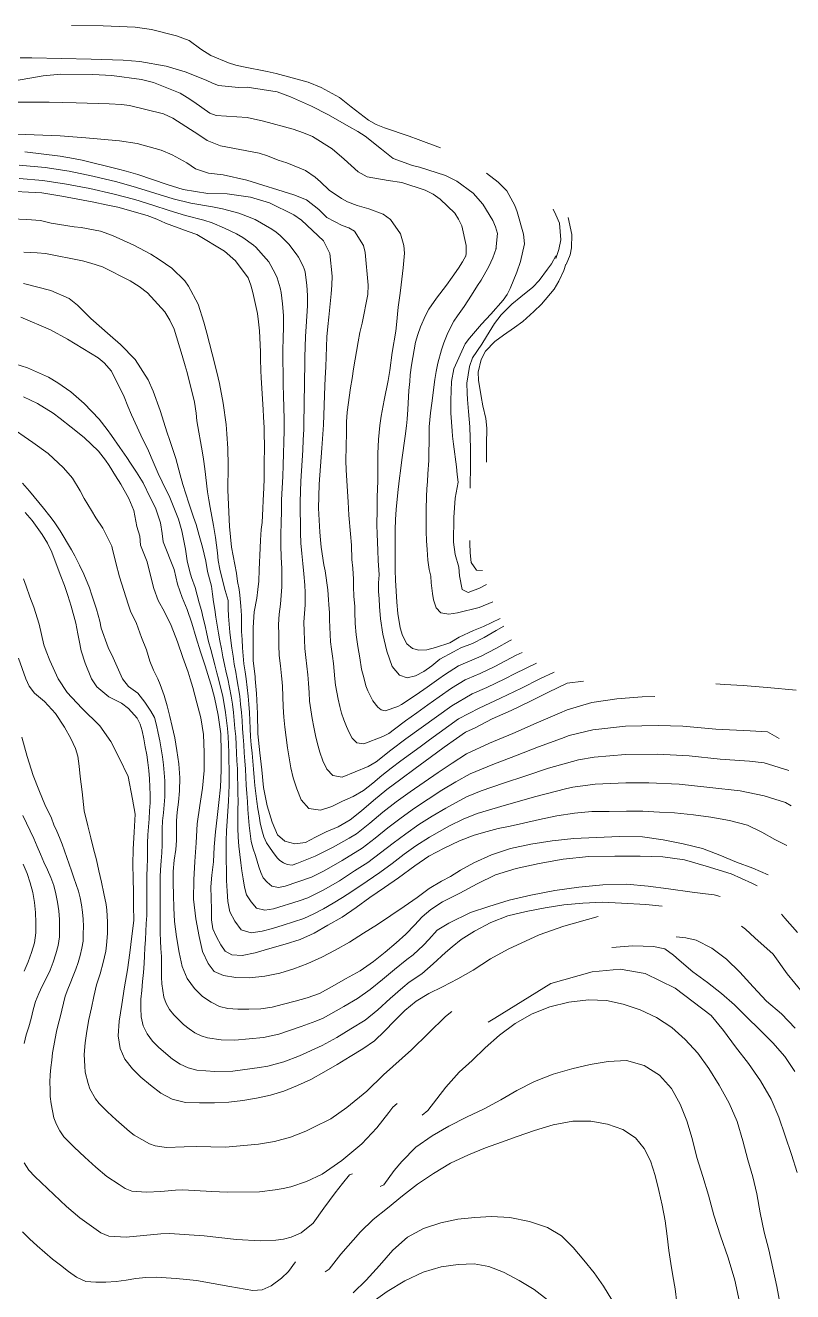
# Model space of a CAD drawing. Header units: inches. Extents: x 115425 to 116786, y 150085 to 152399.
# Drawn here: x 115748.1 to 115844.8, y 151922.7 to 152082.4 of the extents above; entities that cross this region are included whole.
import ezdxf

# ---------------------------------------------------------------- set-up
doc = ezdxf.new("R2010")
doc.units = ezdxf.units.IN
doc.header["$MEASUREMENT"] = 0
doc.layers.add('Contour', color=7, linetype='Continuous', lineweight=0, true_color=0xbed2ff)

msp = doc.modelspace()

# ---------------------------------------------------------------- linework, layer by layer
at = {"layer": 'Contour'}
for p, q in [((115800.95, 152000.54), (115800.23, 152000)), ((115814.78, 152000.85), (115812.95, 152000))]:
    msp.add_line(p, q, dxfattribs=at)
for points in [[(115753.93, 152082.43), (115757.91, 152082.38), (115761.94, 152082.19), (115763.99, 152081.91), (115767.17, 152081.1), (115768.75, 152080.53), (115770.24, 152079.41), (115771.49, 152078.61), (115773.7, 152077.7), (115774.62, 152077.41), (115775.62, 152077.18), (115778.6, 152076.61), (115779.74, 152076.36), (115783.75, 152075.26), (115785.39, 152074.58), (115787.69, 152073.35), (115789.19, 152072.14), (115791.37, 152070.47), (115792.32, 152069.93), (115793.4, 152069.49), (115796.48, 152068.45), (115797.61, 152068.04), (115800.42, 152066.97)], [(115807.41, 152054.13), (115807.61, 152056.2), (115807.37, 152057.03), (115807.04, 152057.84), (115805.79, 152059.88), (115804.54, 152061.26), (115802.52, 152062.76), (115801.08, 152063.5), (115797.81, 152064.55), (115796.93, 152064.75), (115794.49, 152065.64), (115793, 152066.81), (115790.93, 152068.47), (115790, 152069.06), (115788.98, 152069.62), (115786.25, 152071.17), (115784.18, 152072.24), (115781.53, 152073.43), (115779.86, 152074.03), (115776.07, 152074.64), (115774.96, 152074.61), (115772.44, 152074.84), (115771.68, 152075.14), (115770.9, 152075.53), (115768.25, 152076.58), (115765.86, 152077.28), (115762.55, 152077.86), (115760.43, 152078.02), (115756.38, 152078.18), (115748.92, 152078.34), (115747.46, 152078.32)], [(115803.65, 152053.34), (115803.69, 152053.68), (115803.66, 152054.65), (115803.12, 152057.16), (115802.73, 152058), (115802.23, 152058.74), (115800.4, 152060.53), (115799.52, 152061.15), (115798.49, 152061.64), (115795.57, 152062.62), (115793.84, 152062.87), (115791.18, 152063.34), (115790.04, 152063.96), (115788.28, 152065.56), (115786.77, 152066.86), (115784.32, 152068.4), (115783.16, 152068.88), (115781.88, 152069.34), (115778.14, 152070.36), (115776.05, 152070.79), (115772.17, 152071.06), (115771.34, 152071.36), (115769.34, 152072.78), (115768.51, 152073.35), (115767.62, 152073.86), (115764.27, 152075.21), (115762.73, 152075.62), (115758.99, 152076.11), (115756.61, 152076.25), (115752.58, 152076.29), (115750.36, 152076.07), (115745.78, 152075.25)], [(115746.6, 152072.75), (115751.12, 152072.75), (115752.84, 152072.7), (115754.51, 152072.66), (115758.67, 152072.52), (115760.21, 152072.43), (115761.24, 152072.31), (115765.5, 152071.26), (115766.68, 152070.71), (115769.96, 152068.61), (115771.02, 152067.9), (115772.72, 152067.23), (115777.57, 152066.32), (115778.61, 152065.98), (115779.97, 152065.44), (115781.06, 152065.1), (115783.41, 152064.13), (115784.64, 152063.27), (115785.29, 152062.69), (115786.4, 152061.65), (115787.95, 152060.58), (115788.7, 152060.17), (115789.92, 152059.7), (115791.39, 152059.29), (115793.2, 152058.61), (115794.14, 152057.95), (115795.41, 152056.13), (115795.83, 152054.68), (115795.9, 152053.7), (115795.73, 152051.87), (115795.46, 152049.71), (115795.34, 152048.66), (115795.12, 152046.9), (115794.88, 152044.68), (115794.79, 152043.87), (115794.36, 152041.19), (115794.05, 152038.9), (115793.83, 152037.62), (115793.34, 152035.18), (115792.96, 152033.16), (115792.78, 152031.97), (115792.61, 152030.18), (115792.55, 152028.45), (115792.53, 152026.47), (115792.53, 152024.97), (115792.46, 152022.94), (115792.45, 152021.38), (115792.41, 152019.39), (115792.46, 152018.29), (115792.56, 152016.18), (115792.59, 152014.93), (115792.69, 152013.13), (115792.64, 152012.14), (115792.62, 152011.02), (115792.69, 152010.11), (115792.73, 152009.14), (115792.87, 152007.58), (115793.16, 152005.65), (115793.68, 152003.5), (115794.36, 152001.59), (115795.27, 152000.46), (115796.24, 152000.15), (115797.3, 152000.41), (115798.35, 152000.96), (115799.36, 152001.65), (115800.34, 152002.48), (115802.06, 152003.43), (115803, 152003.92), (115804.46, 152004.48), (115805.94, 152005.24), (115807.47, 152006.13), (115808.41, 152006.65)], [(115746.39, 152068.72), (115748.12, 152068.67), (115752.47, 152068.48), (115754.07, 152068.36), (115755.72, 152068.23), (115759.98, 152067.87), (115762.21, 152067.53), (115765.22, 152066.69), (115766.59, 152066.11), (115768.46, 152065.11), (115769.57, 152064.35), (115771.18, 152063.79), (115773.06, 152063.57), (115776.01, 152062.92), (115781.95, 152061.05), (115783.53, 152060.41), (115785.11, 152059.19), (115786.1, 152058.19), (115788.03, 152057.2), (115788.87, 152056.9), (115789.6, 152056.48), (115790.72, 152054.67), (115790.93, 152053.77), (115791.34, 152049.65), (115791.28, 152048.47), (115790.55, 152044.85), (115790.29, 152043.71), (115790.06, 152042.52), (115789.49, 152039.11), (115789.3, 152037.91), (115789.11, 152036.73), (115788.66, 152033.65), (115788.58, 152032.42), (115788.58, 152031.07), (115788.52, 152027.56), (115788.53, 152026.33), (115788.8, 152022.33), (115788.89, 152020.64), (115789.08, 152018.31), (115789.2, 152016.86), (115789.28, 152015.08), (115789.37, 152013.98), (115789.46, 152012.58), (115789.47, 152011.68), (115789.5, 152010.39), (115789.62, 152009.17), (115789.62, 152008.45), (115789.68, 152007), (115789.81, 152005.55), (115790.02, 152004.11), (115790.25, 152002.68), (115790.49, 152001.25), (115790.8, 152000)], [(115748.03, 152066.46), (115752.5, 152065.95), (115754.16, 152065.64), (115755.28, 152065.41), (115759.84, 152064.29), (115760.83, 152064.03), (115762.29, 152063.6), (115766, 152062.34), (115767.98, 152061.74), (115771.12, 152061.21), (115773.53, 152061.18), (115776.5, 152060.75), (115778.87, 152060.03), (115781.96, 152058.55), (115782.91, 152057.87), (115785.68, 152055.25), (115786.47, 152053.67), (115786.78, 152050.8), (115786.73, 152049.68), (115786.67, 152048.59), (115786.36, 152045.64), (115786.22, 152044.44), (115786.13, 152043.14), (115785.98, 152039.38), (115785.91, 152037.94), (115785.86, 152036.96), (115785.67, 152032.07), (115785.61, 152030.87), (115785.48, 152029.09), (115785.14, 152024.58), (115785.08, 152022.99), (115785.07, 152021.55), (115785.24, 152018.5), (115785.3, 152017.53), (115785.39, 152016.64), (115785.75, 152014.41), (115785.9, 152013.62), (115786.22, 152011.26), (115786.31, 152009.99), (115786.36, 152009.39), (115786.45, 152008.35), (115786.43, 152007.44), (115786.47, 152006.52), (115786.51, 152005.6), (115786.57, 152004.69), (115786.69, 152003.77), (115786.81, 152002.86), (115786.93, 152001.96), (115787.13, 152000)], [(115783.75, 152000), (115783.71, 152000.52), (115783.6, 152001.62), (115783.47, 152002.72), (115783.33, 152003.82), (115783.29, 152004.93), (115783.25, 152006.04), (115783.23, 152007.15), (115783.28, 152008.25), (115783.39, 152009.35), (115783.37, 152010.92), (115783.33, 152011.83), (115783.22, 152013.25), (115783.09, 152014.55), (115782.95, 152015.84), (115782.83, 152017.13), (115782.78, 152018.43), (115782.77, 152019.73), (115782.74, 152021.03), (115782.74, 152022.34), (115782.78, 152023.64), (115782.85, 152024.94), (115782.93, 152026.24), (115783, 152027.54), (115783.07, 152028.84), (115783.14, 152030.15), (115783.19, 152031.45), (115783.22, 152032.75), (115783.24, 152034.05), (115783.26, 152035.36), (115783.28, 152036.66), (115783.3, 152037.96), (115783.32, 152039.26), (115783.33, 152040.57), (115783.36, 152041.87), (115783.42, 152043.17), (115783.51, 152044.47), (115783.6, 152045.77), (115783.66, 152047.07), (115783.67, 152048.37), (115783.59, 152049.66), (115783.43, 152050.96), (115783.36, 152051.34), (115783.26, 152051.71), (115783.12, 152052.07), (115782.55, 152053.21), (115782.26, 152053.63), (115781.3, 152054.82), (115780.21, 152055.93), (115779.72, 152056.33), (115779.19, 152056.71), (115777.07, 152057.93), (115776.12, 152058.34), (115775.03, 152058.73), (115772.95, 152059.3), (115771.69, 152059.55), (115768.98, 152059.99), (115766.72, 152060.55), (115764.41, 152061.27), (115762.12, 152061.99), (115759.62, 152062.7), (115756.61, 152063.41), (115753.61, 152064.04), (115750.59, 152064.5), (115747.32, 152064.78)], [(115806.22, 152063.8), (115807.71, 152062.65), (115808.82, 152061.56), (115809.8, 152059.71), (115810.09, 152058.93), (115810.9, 152056.1), (115811.01, 152054.88), (115810.51, 152052.65), (115810.08, 152051.32), (115809.24, 152049.23), (115808.85, 152048.49), (115808.35, 152047.77), (115806.78, 152046.01), (115805.59, 152044.76), (115804.08, 152043), (115803.55, 152042.27), (115802.14, 152039.13), (115801.84, 152037.53), (115801.75, 152035.16), (115801.74, 152034.33), (115801.75, 152033.51), (115801.89, 152031.31), (115801.96, 152030.61), (115802.09, 152029.62), (115802.45, 152026.75), (115802.56, 152025.79), (115802.66, 152024.8), (115802.28, 152022.78), (115802.13, 152020.38), (115802.08, 152017.27), (115802.28, 152015.69), (115802.74, 152014.11), (115802.82, 152012.99), (115803.16, 152011.3), (115803.91, 152010.89), (115805.36, 152011.44), (115806.24, 152011.91)], [(115745.16, 152061.58), (115750.17, 152061.29), (115751.2, 152061.15), (115752.72, 152060.9), (115756.75, 152060.12), (115758.27, 152059.81), (115759.76, 152059.49), (115763.44, 152058.44), (115764.68, 152057.97), (115765.78, 152057.48), (115768.63, 152056.42), (115769.71, 152056.07), (115773.22, 152053.96), (115774.59, 152052.74), (115776.18, 152050.59), (115776.52, 152049.68), (115776.8, 152048.74), (115777.35, 152046.07), (115777.48, 152045.04), (115777.6, 152043.9), (115777.73, 152041.27), (115777.74, 152040.32), (115777.79, 152038.91), (115777.81, 152037.97), (115778.07, 152033.98), (115778.12, 152033.06), (115778.19, 152031.69), (115778.23, 152028.68), (115778.21, 152027.77), (115778.21, 152025.25), (115778.18, 152024.1), (115778.07, 152022.49), (115778.03, 152021.49), (115777.95, 152019.72), (115777.83, 152018.86), (115777.73, 152017.5), (115777.66, 152015.55), (115777.64, 152014.71), (115777.59, 152013.77), (115777.52, 152012.32), (115777.39, 152011.29), (115777.28, 152010.19), (115776.96, 152008.46), (115776.83, 152006.5), (115776.84, 152004.38), (115776.84, 152002.27), (115777.07, 152000.3), (115777.09, 152000)], [(115780.45, 152011.62), (115780.44, 152012.47), (115780.42, 152013.92), (115780.36, 152015.36), (115780.3, 152016.81), (115780.3, 152018.26), (115780.35, 152019.71), (115780.38, 152021.16), (115780.41, 152022.61), (115780.49, 152024.06), (115780.56, 152025.52), (115780.6, 152026.97), (115780.65, 152028.42), (115780.69, 152029.88), (115780.71, 152031.33), (115780.71, 152032.78), (115780.69, 152034.24), (115780.66, 152035.69), (115780.62, 152037.14), (115780.59, 152038.59), (115780.57, 152040.05), (115780.58, 152041.5), (115780.62, 152042.95), (115780.64, 152044.4), (115780.63, 152045.85), (115780.54, 152047.3), (115780.34, 152048.74), (115780.22, 152049.33), (115779.83, 152050.59), (115779.6, 152051.13), (115778.78, 152052.6), (115778.47, 152053), (115777.15, 152054.45), (115776.85, 152054.71), (115775.5, 152055.69), (115774.74, 152056.13), (115773.21, 152056.87), (115771.64, 152057.52), (115770.62, 152057.86), (115768.3, 152058.45), (115766.23, 152059.08), (115764.16, 152059.76), (115761.89, 152060.45), (115759.14, 152061.19), (115756.25, 152061.85), (115753.3, 152062.42), (115750.31, 152062.86), (115747.3, 152063.11)], [(115814.63, 152059.23), (115814.97, 152058.55), (115815.43, 152057.48), (115815.62, 152055.4), (115815.37, 152054.15), (115814.96, 152053.03)], [(115775.93, 152000), (115775.81, 152000.89), (115775.65, 152001.9), (115775.56, 152002.92), (115775.49, 152003.94), (115775.43, 152004.96), (115775.36, 152005.98), (115775.34, 152007), (115775.34, 152008.02), (115775.26, 152009.18), (115775.14, 152010.57), (115775.06, 152011.27), (115774.85, 152012.29), (115774.7, 152013.36), (115774.09, 152016.62), (115773.85, 152019.21), (115773.62, 152023.8), (115773.69, 152026.9), (115773.61, 152029.08), (115773.5, 152030.91), (115773.41, 152032.09), (115773.06, 152034.8), (115772.59, 152037.28), (115772.23, 152038.71), (115771.64, 152041), (115770.97, 152043.63), (115770.6, 152044.99), (115769.89, 152047.27), (115768.68, 152049.55), (115768.19, 152050.2), (115766.57, 152051.79), (115764.98, 152052.92), (115763.92, 152053.56), (115761.78, 152054.71), (115760.03, 152055.5), (115759.07, 152055.91), (115757.57, 152056.46), (115755.14, 152056.95), (115754.27, 152057.04), (115751.36, 152057.48), (115750.02, 152057.81), (115748.27, 152057.93), (115746.38, 152058.02)], [(115816.55, 152058.2), (115817.01, 152056.05), (115816.97, 152054.36), (115816.77, 152053.47), (115816.29, 152052.28)], [(115774.78, 152000), (115774.62, 152000.85), (115774.43, 152001.86), (115774.28, 152002.86), (115774.15, 152003.87), (115774.02, 152004.87), (115773.9, 152005.88), (115773.81, 152006.89), (115773.73, 152007.9), (115773.69, 152008.9), (115773.65, 152009.88), (115773.3, 152011.16), (115773.05, 152012.14), (115772.6, 152013.85), (115772.41, 152014.92), (115772.32, 152015.92), (115772.07, 152017.82), (115771.81, 152019.35), (115771.38, 152021.64), (115771.22, 152022.6), (115771.08, 152023.6), (115770.74, 152026.52), (115770.56, 152027.7), (115770.42, 152028.53), (115769.74, 152032.57), (115769.62, 152033.52), (115769.42, 152034.92), (115768.48, 152038.64), (115768.24, 152039.48), (115767.88, 152040.78), (115766.87, 152044.11), (115766.32, 152045.24), (115765.68, 152046.32), (115763.49, 152048.7), (115762.43, 152049.48), (115761.31, 152050.23), (115757.82, 152051.96), (115756.35, 152052.45), (115755.32, 152052.74), (115750.66, 152053.66), (115749.57, 152053.74), (115747.9, 152053.84)], [(115807.03, 152009.73), (115805.33, 152009.03), (115802.57, 152008.32), (115801.47, 152008.18), (115800.49, 152008.35), (115799.91, 152008.99), (115799.56, 152009.98), (115799.44, 152010.78), (115799.25, 152012.12), (115799.21, 152012.97), (115799.02, 152013.81), (115798.86, 152014.97), (115798.76, 152016.31), (115798.69, 152017.44), (115798.64, 152018.59), (115798.62, 152019.42), (115798.62, 152020.36), (115798.65, 152021.36), (115798.68, 152023.02), (115798.71, 152023.97), (115798.78, 152024.9), (115798.86, 152025.88), (115798.95, 152027.56), (115798.98, 152028.53), (115798.99, 152030), (115799, 152031.79), (115799.17, 152033.57), (115799.34, 152034.77), (115799.72, 152037.76), (115799.9, 152038.79), (115800.12, 152039.81), (115800.57, 152041.49), (115800.87, 152042.37), (115801.36, 152043.65), (115802.11, 152045.12), (115802.6, 152045.8), (115803.43, 152046.96), (115804.36, 152048.42), (115805.12, 152049.62), (115805.56, 152050.3), (115806.52, 152052.01), (115807.05, 152053.09), (115807.46, 152054.28)], [(115807.96, 152007.64), (115805.85, 152006.6), (115804.6, 152006.12), (115802.81, 152005.29), (115801.6, 152004.56), (115799.8, 152003.98), (115798.73, 152003.67), (115797.69, 152003.61), (115796.9, 152003.86), (115796.2, 152004.44), (115795.63, 152005.47), (115795.34, 152006.45), (115795.08, 152008.27), (115794.95, 152009.69), (115794.76, 152012.45), (115794.73, 152013.73), (115794.73, 152015.07), (115794.73, 152017.4), (115794.73, 152018.81), (115794.77, 152020.11), (115794.85, 152021.38), (115795.06, 152023.52), (115795.22, 152024.98), (115795.42, 152026.59), (115795.56, 152027.64), (115795.97, 152030.6), (115796.15, 152031.94), (115796.25, 152032.77), (115796.31, 152033.98), (115796.46, 152036.36), (115796.56, 152037.53), (115796.63, 152038.34), (115796.77, 152039.59), (115797.28, 152042.46), (115797.57, 152043.44), (115797.9, 152044.4), (115798.53, 152045.85), (115798.98, 152046.63), (115799.93, 152048.01), (115801.18, 152049.66), (115801.9, 152050.69), (115802.71, 152051.82), (115803.23, 152052.6), (115803.65, 152053.37)], [(115815, 152053.37), (115814.44, 152052.34), (115813.95, 152051.69), (115812.86, 152050.27), (115812.08, 152049.42), (115810.57, 152048.18), (115809.43, 152047.25), (115808.09, 152045.94), (115807.23, 152044.81), (115806.26, 152043.17), (115805.63, 152042.23), (115804.47, 152040.48), (115804.09, 152039.39), (115803.76, 152037.32), (115803.8, 152036.06), (115803.85, 152035.23), (115803.98, 152033.72), (115804.06, 152032.77), (115804.13, 152031.79), (115804.22, 152029.08), (115804.23, 152028.08), (115804.23, 152027.05), (115804.2, 152024.09), (115804.2, 152024.06)], [(115816.24, 152052.32), (115815.99, 152051.52), (115815.36, 152050.17), (115814.77, 152049.15), (115813.16, 152047.25), (115812.21, 152046.33), (115810.8, 152045.1), (115809.75, 152044.33), (115808.37, 152043.34), (115807.27, 152042.54), (115806.12, 152041.35), (115805.56, 152040.3), (115805.17, 152038.71), (115805.23, 152037.67), (115805.55, 152035.63), (115805.76, 152034.46), (115806.15, 152032.84), (115806.27, 152031.61), (115806.26, 152029.57), (115806.25, 152028.63), (115806.24, 152027.33)], [(115747.86, 152049.86), (115751.3, 152049.01), (115753.64, 152048), (115754.68, 152047.15), (115756.36, 152045.47), (115758.81, 152043.3), (115760.08, 152042.19), (115761.96, 152040.27), (115763.59, 152037.73), (115764.23, 152036.29), (115765.11, 152033.86), (115765.97, 152031.04), (115766.26, 152030.19), (115767.08, 152027.81), (115767.63, 152025.76), (115767.96, 152024.52), (115768.71, 152022.15), (115769.28, 152020.39), (115769.62, 152019.47), (115770.01, 152018.09), (115770.42, 152016.61), (115770.85, 152014.84), (115771.08, 152013.57), (115771.57, 152011.7), (115771.69, 152010.71), (115771.83, 152009.74), (115771.99, 152008.77), (115772.13, 152007.79), (115772.28, 152006.79), (115772.43, 152005.79), (115772.62, 152004.79), (115772.81, 152003.8), (115773, 152002.8), (115773.21, 152001.81), (115773.43, 152000.81), (115773.61, 152000)], [(115772.45, 152000), (115772.24, 152000.77), (115771.98, 152001.76), (115771.72, 152002.74), (115771.47, 152003.72), (115771.21, 152004.71), (115770.97, 152005.69), (115770.76, 152006.68), (115770.53, 152007.67), (115770.29, 152008.65), (115770.02, 152009.6), (115769.75, 152010.56), (115769.53, 152011.54), (115769.06, 152012.78), (115768.85, 152013.49), (115768.48, 152014.88), (115768.28, 152016.38), (115767.82, 152018.67), (115767.42, 152020.16), (115766.22, 152023.08), (115765.85, 152023.81), (115764.85, 152025.92), (115764.36, 152027.08), (115763.51, 152029.05), (115763.09, 152029.87), (115762.65, 152030.75), (115761.47, 152033.33), (115761.03, 152034.42), (115760.56, 152035.58), (115758.95, 152038.83), (115758.04, 152039.87), (115757.3, 152040.5), (115753.4, 152042.86), (115751.28, 152044.04), (115747.53, 152045.62)], [(115745.98, 152039.99), (115748.35, 152039.23), (115751.01, 152038.04), (115752.19, 152037.36), (115753.84, 152036.19), (115755.53, 152034.75), (115757.42, 152032.77), (115758.41, 152031.48), (115758.96, 152030.71), (115760.02, 152029.2), (115760.88, 152027.94), (115761.35, 152027.22), (115762.13, 152026.1), (115762.94, 152024.74), (115763.84, 152022.89), (115764.51, 152021.59), (115765.12, 152019.67), (115765.33, 152018.34), (115765.46, 152017.29)], [(115768.89, 152000), (115768.63, 152000.87), (115767.97, 152002.72), (115767.27, 152004.67), (115766.49, 152006.74), (115765.65, 152008.47), (115764.86, 152009.9), (115764.3, 152011.42), (115763.86, 152013.05), (115763.46, 152014.75), (115762.62, 152016.87), (115762.53, 152017.99), (115762.17, 152019.23), (115761.78, 152021.24), (115761.16, 152022.77), (115760.14, 152024.57), (115759.47, 152025.61), (115758.67, 152026.91), (115758.21, 152027.58), (115757.31, 152028.71), (115755.51, 152030.44), (115753.89, 152031.75), (115752.47, 152032.85), (115751.59, 152033.51), (115749.63, 152034.74), (115747.87, 152035.6)], [(115745.87, 152031.99), (115749.06, 152029.84), (115750.99, 152028.43), (115752.89, 152026.61), (115754.03, 152025.33), (115755.02, 152023.74), (115755.52, 152022.77), (115756.44, 152021.24), (115756.97, 152020.34), (115757.86, 152019.02), (115759.01, 152016.75)], [(115747.75, 152024.71), (115748.64, 152023.69), (115750.37, 152021.53), (115751.2, 152020.52), (115751.73, 152019.82), (115752.48, 152018.69), (115753.9, 152016.28), (115754.34, 152015.51), (115754.94, 152014.37), (115755.49, 152013.21), (115756.18, 152011.49), (115756.5, 152010.58), (115756.79, 152009.7), (115757.07, 152008.79), (115757.47, 152007.28), (115757.65, 152006.42), (115758.54, 152003.97), (115759.16, 152002.67), (115760.33, 152000)], [(115748.08, 152021), (115748.95, 152019.99), (115750.2, 152018.22), (115750.88, 152017.13), (115751.45, 152016.01), (115751.86, 152014.85), (115752.56, 152012.97), (115753.02, 152011.77), (115753.47, 152010.51), (115753.88, 152009.2), (115754.45, 152007.02), (115754.73, 152005.7), (115754.9, 152004.83), (115755.15, 152003.54), (115755.64, 152001.97), (115756.45, 152000)], [(115765.46, 152017.29), (115766.87, 152013.8), (115767.3, 152011.96), (115767.85, 152010.28), (115768.52, 152008.75), (115769.1, 152007.04), (115769.62, 152005.2), (115770.2, 152003.43), (115770.77, 152001.66), (115771.28, 152000)], [(115804.12, 152017.45), (115804.12, 152017.14), (115804.17, 152015.91), (115804.32, 152014.67), (115804.99, 152013.71), (115805.74, 152013.66)], [(115764.81, 152000), (115764.24, 152001.12), (115763.81, 152002.24), (115763.37, 152003.68), (115762.75, 152005.24), (115762.12, 152006.99), (115761.37, 152008.57), (115761.05, 152009.43), (115760.51, 152011.16), (115759.98, 152012.88), (115759.5, 152014.65), (115759.06, 152016.52), (115759.01, 152016.75)], [(115747.88, 152012.62), (115748.21, 152011.69), (115748.68, 152010.36), (115749.16, 152009.05), (115749.83, 152006.91), (115750.15, 152005.61), (115750.44, 152004.31), (115750.74, 152003.51), (115751.18, 152002.32), (115752.24, 152000)], [(115780.42, 152000), (115780.38, 152000.38), (115780.25, 152001.67), (115780.1, 152002.96), (115780.06, 152004.26), (115780.04, 152005.56), (115780.03, 152006.86), (115780.11, 152008.16), (115780.27, 152009.44), (115780.42, 152011.6)], [(115809.41, 152004.92), (115809.24, 152004.84), (115807.42, 152003.84), (115805.57, 152002.87), (115802.69, 152001.66), (115800.95, 152000.54)], [(115747.22, 152002.61), (115748.15, 152000)], [(115810.72, 152003.34), (115810, 152002.99), (115807.3, 152001.55), (115805.44, 152000.69), (115803.83, 152000)], [(115812.55, 152002.01), (115809.87, 152000.68), (115808.55, 152000)], [(115748.15, 152000), (115748.57, 151999.1), (115749.27, 151998.21), (115750.51, 151997.15), (115751.92, 151995.64), (115753.04, 151993.92), (115753.84, 151992.49), (115754.44, 151991.23), (115754.73, 151990.28), (115754.9, 151988.99), (115755.02, 151987.69), (115755.27, 151985.77), (115755.52, 151983.37), (115755.99, 151981.47), (115756.35, 151979.95), (115756.7, 151978.57), (115757.05, 151977.19), (115757.38, 151975.79), (115757.68, 151974.37), (115757.98, 151972.96), (115758.28, 151971.54), (115758.38, 151970.83), (115758.45, 151969.37), (115758.44, 151967.9), (115758.34, 151966.41), (115758.24, 151965.68), (115757.92, 151964.23), (115757.52, 151962.81), (115757.08, 151961.41), (115756.72, 151959.97), (115756.42, 151958.51), (115756.11, 151957.06), (115755.85, 151955.59), (115755.66, 151954.12), (115755.52, 151952.63), (115755.58, 151951.15), (115755.63, 151950.41), (115756, 151949), (115756.22, 151948.3), (115756.95, 151947.03), (115757.39, 151946.44), (115758.44, 151945.39), (115759.55, 151944.39), (115761.24, 151942.93), (115761.83, 151942.47), (115763.74, 151941.35), (115764.45, 151941.11), (115765.91, 151940.92), (115768.14, 151941), (115769.63, 151941.05), (115773.34, 151940.97), (115777.49, 151941.33), (115779.53, 151941.68), (115781.52, 151942.22), (115783.45, 151942.97), (115784.39, 151943.45), (115786.6, 151944.54), (115788.62, 151945.97), (115791.14, 151948.02), (115793.27, 151950.06), (115796.77, 151953.21), (115801.08, 151957.44), (115801.88, 151958.08)], [(115752.24, 152000), (115753.39, 151998.31), (115755.23, 151996.31), (115757.47, 151994.07), (115758.87, 151992.12), (115759.93, 151990.07), (115761.06, 151987.68), (115761.62, 151984.86), (115761.94, 151982.94), (115761.81, 151980.67), (115761.7, 151978.55), (115761.67, 151976.62), (115761.68, 151974.83), (115761.72, 151973.12), (115761.75, 151971.4), (115761.77, 151969.53), (115761.52, 151967.54), (115761.26, 151965.47), (115760.96, 151963.32), (115760.59, 151961.16), (115760.25, 151958.96), (115759.93, 151956.86), (115759.81, 151954.99), (115760.04, 151953.41), (115760.66, 151952.06), (115761.59, 151950.84), (115762.67, 151949.79), (115763.88, 151948.76), (115765.16, 151947.74), (115766.61, 151947), (115768.28, 151946.59), (115770.06, 151946.53), (115771.94, 151946.56), (115773.77, 151946.61), (115775.51, 151946.83), (115777.24, 151947.14), (115778.99, 151947.5), (115780.7, 151948.02), (115782.42, 151948.71), (115784.08, 151949.5), (115785.72, 151950.39), (115787.4, 151951.36), (115789.04, 151952.39), (115790.63, 151953.37), (115792.1, 151954.37), (115793.39, 151955.58), (115794.63, 151956.9), (115795.96, 151958.19), (115797.36, 151959.36), (115798.95, 151960.31), (115800.7, 151961.18), (115802.61, 151962.16), (115804.54, 151963.26), (115806.73, 151964.69), (115808.96, 151965.92), (115812.89, 151967.75), (115815.98, 151968.83), (115820.3, 151970.03)], [(115756.45, 152000), (115757.1, 151998.99), (115758.62, 151997.75), (115760.24, 151996.94), (115761.11, 151996.29), (115762.19, 151995.05), (115762.58, 151994.31), (115762.82, 151993.45), (115763.03, 151992.46), (115763.22, 151991.46), (115763.4, 151990.45), (115763.54, 151989.45), (115763.67, 151988.44), (115763.75, 151987.42), (115763.81, 151986.41), (115763.83, 151985.39), (115763.82, 151984.37), (115763.77, 151983.36), (115763.69, 151982.35), (115763.61, 151981.33), (115763.55, 151980.32), (115763.52, 151979.3), (115763.51, 151978.28), (115763.48, 151977.27), (115763.45, 151976.25), (115763.41, 151975.12), (115763.4, 151974.22), (115763.4, 151973.2), (115763.42, 151972.19), (115763.43, 151971.17), (115763.42, 151970.15), (115763.35, 151969.14), (115763.29, 151968.13), (115763.23, 151967.12), (115763.18, 151966.11), (115763.14, 151965.1), (115763.1, 151964.1), (115762.98, 151962.97), (115762.87, 151961.85), (115762.77, 151960.72), (115762.68, 151959.6), (115762.66, 151958.49), (115762.7, 151957.37), (115762.94, 151956.27), (115763.44, 151955.25), (115764.12, 151954.33), (115764.91, 151953.52), (115766.65, 151952.04), (115767.6, 151951.42), (115768.63, 151950.95), (115769.72, 151950.65), (115771.98, 151950.51), (115774.26, 151950.55), (115777.64, 151951.01), (115778.67, 151951.18), (115780.69, 151951.73), (115782.65, 151952.48), (115785.51, 151953.78), (115787.35, 151954.78), (115789.15, 151955.86), (115790.93, 151956.97), (115792.56, 151958.28), (115794.09, 151959.7), (115795.67, 151961.09), (115796.49, 151961.74), (115798.09, 151962.82), (115799.53, 151964.06), (115801.08, 151965.52), (115801.91, 151966.21), (115803.04, 151967.13), (115804.72, 151968.19), (115806.8, 151969.3), (115808.93, 151970.14), (115811.22, 151970.69), (115813.62, 151971.15), (115815.98, 151971.52), (115818.38, 151971.74), (115820.87, 151971.83), (115823.26, 151971.73), (115826.33, 151971.54), (115828.39, 151971.36)], [(115760.33, 152000), (115761.11, 151999.05), (115762.27, 151998.2), (115763.17, 151997.08), (115763.93, 151995.93), (115764.4, 151995.14), (115764.62, 151994.16), (115764.84, 151993.17), (115765.05, 151992.18), (115765.23, 151991.18), (115765.38, 151990.18), (115765.51, 151989.18), (115765.6, 151988.17), (115765.67, 151987.16), (115765.69, 151986.15), (115765.69, 151985.14), (115765.62, 151984.13), (115765.51, 151983.13), (115765.41, 151982.12), (115765.35, 151981.11), (115765.34, 151980.1), (115765.33, 151979.09), (115765.29, 151978.08), (115765.22, 151977.07), (115765.13, 151975.92), (115765.09, 151975.06), (115765.08, 151974.05), (115765.08, 151973.04), (115765.09, 151972.03), (115765.1, 151971.01), (115765.09, 151970.01), (115765.09, 151969), (115765.1, 151967.99), (115765.14, 151966.99), (115765.19, 151965.99), (115765.26, 151964.99), (115765.25, 151964.13), (115765.26, 151963.27), (115765.27, 151962.41), (115765.31, 151961.56), (115765.42, 151960.72), (115765.57, 151959.88), (115765.85, 151959.08), (115766.28, 151958.32), (115766.8, 151957.62), (115768.05, 151956.4), (115768.74, 151955.87), (115769.47, 151955.39), (115770.25, 151955.01), (115771.07, 151954.72), (115772.78, 151954.48), (115774.53, 151954.46), (115778.12, 151954.79), (115780.06, 151955.2), (115782.88, 151956.15), (115784.73, 151956.84), (115785.64, 151957.24), (115788.25, 151958.7), (115789.96, 151959.71), (115791.59, 151960.84), (115793.12, 151962.09), (115794.65, 151963.37), (115796.2, 151964.61), (115796.99, 151965.21), (115798.28, 151966.43), (115798.98, 151967.15), (115800.03, 151968.3), (115801.51, 151969.21), (115804.21, 151970.54), (115806.53, 151971.32), (115809.08, 151972.09), (115811.83, 151972.74), (115814.84, 151973.34), (115817.9, 151973.76), (115820.89, 151974.02), (115823.87, 151974.1), (115826.63, 151973.86), (115829.17, 151973.53), (115832.17, 151973.13), (115833.86, 151972.92), (115834.95, 151972.77), (115835.71, 151972.58)], [(115764.81, 152000), (115765.09, 151999.3), (115765.58, 151997.93), (115766, 151996.59), (115766.32, 151995.28), (115766.61, 151994.02), (115766.95, 151992.58), (115767.21, 151990.97), (115767.43, 151989.29), (115767.56, 151987.55), (115767.55, 151985.9), (115767.42, 151984.46), (115767.23, 151983.19), (115767.15, 151982.11), (115767.15, 151981.25), (115767.17, 151980.42), (115767.15, 151979.62), (115767.08, 151978.49), (115766.88, 151977.13), (115766.75, 151975.71), (115766.75, 151974.27), (115766.76, 151972.72), (115766.81, 151971.13), (115766.92, 151969.39), (115767.14, 151967.46), (115767.49, 151965.51), (115767.85, 151963.72), (115768.52, 151962.22), (115769.41, 151960.97), (115770.45, 151959.94), (115771.54, 151959.22), (115772.57, 151958.71), (115773.62, 151958.43), (115774.87, 151958.36), (115776.29, 151958.37), (115777.78, 151958.4), (115779.23, 151958.61), (115780.66, 151958.97), (115782.1, 151959.38), (115783.61, 151959.77), (115785.17, 151960.35), (115786.78, 151961.23), (115788.48, 151962.16), (115790.31, 151963.17), (115792, 151964.36), (115793.48, 151965.53), (115794.85, 151966.71), (115796.07, 151967.83), (115797.16, 151968.96), (115798.11, 151970.01), (115799.21, 151970.92), (115800.71, 151971.91), (115802.86, 151973), (115805.07, 151974.15), (115807.39, 151975.28), (115809.99, 151976.1), (115812.87, 151976.73), (115815.92, 151977.28), (115819.14, 151977.61), (115822.42, 151977.65), (115825.61, 151977.67), (115828.47, 151977.57), (115831.19, 151977.17), (115833.92, 151976.37), (115837.09, 151975.43), (115839.68, 151974.26), (115840.36, 151973.92)], [(115841.77, 151975.29), (115839.82, 151976.12), (115837.77, 151976.88), (115835.65, 151977.79), (115833.46, 151978.62), (115831.05, 151979.19), (115828.53, 151979.71), (115825.9, 151980.09), (115823.04, 151980.11), (115820.08, 151980), (115817.24, 151979.87), (115814.5, 151979.59), (115811.81, 151979.18), (115809.27, 151978.63), (115806.86, 151977.8), (115804.66, 151976.83), (115802.95, 151975.87), (115801.69, 151975.1), (115800.55, 151974.48), (115799.03, 151973.57), (115797.49, 151972.44), (115795.84, 151971.32), (115794.19, 151970.18), (115792.49, 151969.05), (115790.72, 151967.93), (115788.95, 151966.8), (115787.18, 151965.78), (115785.46, 151964.92), (115783.73, 151964.13), (115781.96, 151963.44), (115780.17, 151962.89), (115778.3, 151962.5), (115776.38, 151962.29), (115774.65, 151962.35), (115773.09, 151962.59), (115771.9, 151963.1), (115771.13, 151964.13), (115770.43, 151965.62), (115770, 151967.52), (115769.6, 151969.75), (115769.31, 151972.21), (115769.34, 151974.65), (115769.46, 151976.98), (115769.62, 151979.33), (115769.78, 151981.73), (115770.09, 151984.06), (115770.45, 151986.21), (115770.64, 151988.45), (115770.65, 151990.73), (115770.54, 151992.99), (115770.22, 151995.1), (115769.73, 151997), (115769.21, 151998.91), (115768.89, 152000)], [(115844.11, 151978.98), (115842.61, 151979.75), (115840.94, 151980.67), (115839.16, 151981.55), (115836.89, 151982.15), (115834.54, 151982.56), (115832.35, 151982.88), (115829.93, 151983.1), (115828.06, 151983.22), (115825.96, 151983.32), (115823.9, 151983.32), (115821.69, 151983.28), (115819.51, 151983.27), (115817.32, 151983.09), (115815.09, 151982.72), (115812.93, 151982.27), (115810.92, 151981.8), (115809.21, 151981.43), (115807.73, 151981.12), (115806.33, 151980.75), (115804.69, 151980.28), (115802.85, 151979.57), (115800.91, 151978.66), (115798.97, 151977.63), (115797.2, 151976.44), (115795.15, 151974.93), (115793.39, 151973.68), (115791.55, 151972.43), (115789.79, 151971.18), (115788.03, 151969.97), (115786.22, 151968.94), (115784.5, 151967.96), (115782.73, 151967.16), (115780.85, 151966.56), (115778.91, 151965.99), (115777.06, 151965.46), (115775.44, 151965.12), (115774.14, 151965.19), (115773.29, 151965.67), (115772.73, 151966.47), (115772.21, 151967.48), (115771.75, 151968.5), (115771.58, 151969.63), (115771.55, 151970.92), (115771.53, 151972.36), (115771.5, 151973.8), (115771.61, 151975.27), (115771.8, 151976.93), (115771.91, 151978.84), (115772.09, 151980.72), (115772.29, 151982.52), (115772.5, 151984.4), (115772.71, 151986.36), (115772.78, 151988.49), (115772.77, 151990.75), (115772.73, 151993.06), (115772.4, 151995.42), (115771.94, 151997.65), (115771.52, 151999.21), (115771.28, 152000)], [(115772.45, 152000), (115772.98, 151997.8), (115773.16, 151996.8), (115773.33, 151995.79), (115773.47, 151994.78), (115773.58, 151993.77), (115773.68, 151992.75), (115773.71, 151991.73), (115773.75, 151990.71), (115773.77, 151989.68), (115773.8, 151988.66), (115773.8, 151987.64), (115773.8, 151986.62), (115773.76, 151985.6), (115773.71, 151984.59), (115773.63, 151983.34), (115773.56, 151982.08), (115773.48, 151980.83), (115773.43, 151979.58), (115773.42, 151978.33), (115773.43, 151977.11), (115773.44, 151975.91), (115773.44, 151974.58), (115773.54, 151973.25), (115773.64, 151971.93), (115773.87, 151970.63), (115774.5, 151969.45), (115775.29, 151968.37), (115776.58, 151967.99), (115777.94, 151968.18), (115779.27, 151968.54), (115780.59, 151968.94), (115781.92, 151969.35), (115783.23, 151969.78), (115784.49, 151970.36), (115785.7, 151971.02), (115786.91, 151971.71), (115788.1, 151972.42), (115789.25, 151973.19), (115791.19, 151974.5), (115792.78, 151975.59), (115794.33, 151976.74), (115795.87, 151977.9), (115797.34, 151978.95), (115799.06, 151980.06), (115801.59, 151981.46), (115803.31, 151982.3), (115805.08, 151983.03), (115808.76, 151984.14), (115812.46, 151985.18), (115816.18, 151986.13), (115817.11, 151986.35), (115819.96, 151986.71), (115823.81, 151986.89), (115826.7, 151986.91), (115830.55, 151986.72), (115834.39, 151986.31), (115838.23, 151985.87), (115841.26, 151985.28), (115843.94, 151984.41), (115844.64, 151984)], [(115773.61, 152000), (115774.05, 151997.81), (115774.2, 151996.8), (115774.34, 151995.79), (115774.44, 151994.78), (115774.53, 151993.76), (115774.62, 151992.74), (115774.67, 151991.71), (115774.72, 151990.69), (115774.77, 151989.67), (115774.83, 151988.65), (115774.85, 151987.63), (115774.87, 151986.6), (115774.89, 151985.59), (115774.91, 151984.57), (115774.89, 151983.44), (115774.89, 151982.3), (115774.9, 151981.17), (115774.93, 151980.05), (115775, 151978.92), (115775.13, 151977.85), (115775.28, 151976.81), (115775.38, 151975.8), (115775.55, 151974.78), (115775.71, 151973.76), (115775.98, 151972.78), (115776.55, 151971.91), (115777.23, 151971.11), (115778.29, 151970.84), (115779.4, 151971.02), (115782.63, 151972.03), (115783.71, 151972.4), (115785.73, 151973.42), (115787.7, 151974.54), (115789.59, 151975.78), (115791.28, 151976.85), (115792.87, 151978.05), (115794.46, 151979.27), (115796.06, 151980.48), (115797.69, 151981.63), (115799.39, 151982.69), (115801.1, 151983.71), (115803.73, 151985.12), (115805.55, 151985.9), (115808.37, 151986.87), (115811.21, 151987.79), (115814.04, 151988.73), (115817.85, 151989.8), (115819.81, 151990.14), (115823.78, 151990.46), (115827.78, 151990.51), (115831.78, 151990.29), (115835.69, 151989.9), (115839.4, 151989.64), (115841.25, 151989.42), (115844.35, 151988.46)], [(115774.78, 152000), (115775.12, 151997.83), (115775.23, 151996.81), (115775.34, 151995.79), (115775.42, 151994.77), (115775.49, 151993.75), (115775.56, 151992.72), (115775.63, 151991.7), (115775.7, 151990.68), (115775.77, 151989.66), (115775.85, 151988.63), (115775.9, 151987.61), (115775.95, 151986.59), (115776.02, 151985.57), (115776.1, 151984.56), (115776.15, 151983.54), (115776.23, 151982.53), (115776.31, 151981.51), (115776.43, 151980.51), (115776.58, 151979.51), (115776.82, 151978.59), (115777.13, 151977.72), (115777.55, 151976.3), (115777.78, 151975.59), (115778.09, 151974.93), (115778.59, 151974.37), (115779.18, 151973.85), (115780.01, 151973.69), (115780.85, 151973.87), (115784.18, 151975.02), (115785.76, 151975.81), (115788.05, 151977.12), (115790.56, 151978.66), (115792.2, 151979.94), (115793.82, 151981.23), (115795.46, 151982.49), (115797.15, 151983.7), (115798.88, 151984.84), (115800.61, 151985.96), (115802.37, 151987.03), (115804.16, 151988.04), (115807.02, 151989.23), (115809.91, 151990.31), (115812.8, 151991.42), (115815.69, 151992.51), (115816.65, 151992.86), (115819.65, 151993.57), (115823.76, 151994.03), (115827.9, 151994.15), (115831.01, 151994.03), (115835.14, 151993.66), (115839.49, 151993.46), (115841.65, 151993.33), (115843.15, 151992.48)], [(115775.93, 152000), (115776.2, 151997.84), (115776.27, 151996.81), (115776.34, 151995.79), (115776.39, 151994.76), (115776.44, 151993.74), (115776.5, 151992.71), (115776.59, 151991.69), (115776.68, 151990.66), (115776.77, 151989.64), (115776.87, 151988.62), (115776.95, 151987.59), (115777.03, 151986.57), (115777.16, 151985.55), (115777.3, 151984.54), (115777.41, 151983.64), (115777.57, 151982.75), (115777.72, 151981.85), (115777.92, 151980.97), (115778.15, 151980.1), (115778.51, 151979.33), (115779.25, 151978.23), (115779.85, 151977.42), (115780.19, 151977.09), (115780.64, 151976.82), (115781.12, 151976.59), (115781.72, 151976.53), (115782.31, 151976.71), (115784.65, 151977.63), (115786.9, 151978.79), (115788.93, 151979.92), (115789.85, 151980.48), (115791.52, 151981.82), (115793.18, 151983.18), (115794.87, 151984.5), (115796.6, 151985.77), (115798.37, 151986.99), (115800.13, 151988.21), (115801.9, 151989.4), (115803.7, 151990.54), (115806.61, 151991.89), (115809.56, 151993.14), (115812.51, 151994.42), (115815.44, 151995.7), (115816.42, 151996.11), (115819.5, 151997.01), (115822.67, 151997.5), (115825.88, 151997.73), (115827.48, 151997.77)], [(115818.47, 151999.73), (115816.41, 151999.47), (115814.06, 151998.33), (115811.72, 151997.17), (115809.36, 151996.04), (115806.96, 151994.95), (115804.79, 151993.83), (115803.6, 151993.3), (115802.44, 151992.48), (115800.89, 151991.39), (115799.15, 151990.09), (115797.25, 151988.7), (115795.42, 151987.38), (115793.69, 151986.05), (115792, 151984.69), (115790.46, 151983.38), (115789.04, 151982.22), (115787.54, 151981.36), (115786.02, 151980.71), (115784.69, 151980.03), (115783.4, 151979.36), (115782.08, 151979.21), (115780.82, 151979.53), (115779.87, 151980.36), (115779.21, 151981.93), (115778.6, 151984.01), (115778.13, 151986.3), (115777.9, 151988.52), (115777.65, 151990.7), (115777.4, 151993.07), (115777.35, 151995.65), (115777.26, 151998.18), (115777.09, 152000)], [(115812.95, 152000), (115810.64, 151998.85), (115807.99, 151997.56), (115805.32, 151996.33), (115802.73, 151994.95), (115801.5, 151994.09), (115800.28, 151993.21), (115799.07, 151992.32), (115797.86, 151991.43), (115796.64, 151990.56), (115795.43, 151989.67), (115794.24, 151988.75), (115793.06, 151987.82), (115791.91, 151986.86), (115790.75, 151985.92), (115789.45, 151985.17), (115788.07, 151984.58), (115786.73, 151983.9), (115785.32, 151983.45), (115783.86, 151983.67), (115782.87, 151984.75), (115782.32, 151986.13), (115781.88, 151987.54), (115781.58, 151988.79), (115781.35, 151990.06), (115781.16, 151991.33), (115780.99, 151992.62), (115780.82, 151993.91), (115780.67, 151995.19), (115780.62, 151996.49), (115780.56, 151997.79), (115780.5, 151999.08), (115780.42, 152000)], [(115808.55, 152000), (115806.27, 151998.92), (115804.44, 151998.11), (115801.86, 151996.61), (115799.92, 151995.24), (115798.01, 151993.83), (115796.08, 151992.45), (115794.19, 151991.01), (115792.34, 151989.53), (115791.31, 151988.96), (115788.04, 151987.63), (115786.88, 151987.82), (115786.09, 151988.64), (115785.61, 151989.69), (115785.23, 151990.77), (115784.92, 151991.82), (115784.66, 151992.87), (115784.45, 151993.94), (115784.27, 151995.03), (115784.1, 151996.12), (115783.94, 151997.21), (115783.87, 151998.31), (115783.79, 151999.42), (115783.75, 152000)], [(115803.83, 152000), (115803.57, 151999.88), (115801.83, 151998.83), (115800.27, 151997.76), (115798.86, 151996.74), (115797.44, 151995.73), (115796.02, 151994.71), (115794.64, 151993.65), (115793.94, 151993.14), (115793.18, 151992.74), (115790.76, 151991.81), (115789.91, 151991.96), (115789.3, 151992.53), (115788.91, 151993.26), (115788.57, 151994), (115788.25, 151994.84), (115787.97, 151995.68), (115787.73, 151996.54), (115787.55, 151997.44), (115787.38, 151998.33), (115787.22, 151999.23), (115787.13, 152000)], [(115800.23, 152000), (115798.75, 151998.95), (115797.37, 151998.01), (115795.54, 151996.76), (115795.04, 151996.53), (115793.48, 151995.99), (115792.94, 151996.1), (115792.52, 151996.43), (115791.92, 151997.23), (115791.28, 151998.49), (115791.02, 151999.14), (115790.8, 152000)], [(115835.15, 151999.39), (115836.25, 151999.32), (115838.58, 151999.16), (115841.62, 151998.91), (115845.29, 151998.57)], [(115747.65, 151992.67), (115748.33, 151990.22), (115749.1, 151987.82), (115749.78, 151986.03), (115750.62, 151983.97), (115751.03, 151983.23), (115751.39, 151982.43), (115751.71, 151981.6), (115752.06, 151980.79), (115752.41, 151979.99), (115752.74, 151979.16), (115753.05, 151978.32), (115753.34, 151977.48), (115753.63, 151976.63), (115753.92, 151975.78), (115754.21, 151974.93), (115754.51, 151974.09), (115754.79, 151973.24), (115755.03, 151972.38), (115755.19, 151971.5), (115755.31, 151970.6), (115755.4, 151969.7), (115755.42, 151968.78), (115755.4, 151967.86), (115755.37, 151966.94), (115755.24, 151966.03), (115755.02, 151965.14), (115754.76, 151964.26), (115754.48, 151963.39), (115754.14, 151962.55), (115753.75, 151961.61), (115753.44, 151960.87), (115753.14, 151960), (115752.91, 151959.12), (115752.71, 151958.22), (115752.48, 151957.33), (115752.23, 151956.44), (115752.03, 151955.55), (115751.84, 151954.64), (115751.67, 151953.74), (115751.53, 151952.83), (115751.42, 151951.91), (115751.31, 151950.99), (115751.22, 151950.08), (115751.19, 151949.16), (115751.21, 151948.24), (115751.24, 151947.32), (115751.37, 151946.43), (115751.52, 151945.54), (115751.69, 151944.65), (115752.04, 151943.82), (115752.46, 151943.01), (115752.97, 151942.25), (115754.27, 151940.94), (115755.61, 151939.68), (115756.98, 151938.44), (115758.39, 151937.26), (115759.91, 151936.23), (115760.68, 151935.74), (115761.53, 151935.41), (115763.36, 151935.26), (115765.2, 151935.36), (115767.03, 151935.53), (115767.95, 151935.55), (115771.63, 151935.37), (115773.56, 151935.26), (115777.61, 151935.33), (115779.6, 151935.55), (115780.59, 151935.72), (115781.56, 151935.96), (115783.54, 151936.62), (115785.52, 151937.54), (115787.98, 151939.26), (115790.53, 151941.36), (115792.4, 151943.37), (115793.91, 151945.33), (115794.45, 151946), (115794.97, 151946.44)], [(115747.94, 151954.03), (115748.2, 151955.1), (115748.54, 151956.14), (115748.83, 151957.19), (115749.09, 151958.26), (115749.4, 151959.31), (115749.8, 151960.33), (115750.24, 151961.25), (115750.75, 151962.29), (115751.23, 151963.26), (115751.6, 151964.29), (115751.95, 151965.33), (115752.25, 151966.38), (115752.4, 151967.47), (115752.4, 151968.57), (115752.4, 151969.66), (115752.34, 151970.75), (115752.17, 151971.83), (115751.95, 151972.89), (115751.68, 151973.93), (115751.31, 151974.94), (115750.88, 151975.93), (115750.44, 151976.91), (115750.01, 151977.9), (115749.58, 151978.89), (115749.15, 151979.88), (115748.71, 151980.86), (115748.25, 151981.83), (115747.77, 151982.79)], [(115747.82, 151976.64), (115748.32, 151975.48), (115748.71, 151974.28), (115749.03, 151973.05), (115749.27, 151971.81), (115749.39, 151970.54), (115749.41, 151969.27), (115749.43, 151968), (115749.25, 151966.73), (115748.88, 151965.52), (115748.45, 151964.32), (115747.97, 151963.14)], [(115843.44, 151970.33), (115843.84, 151969.85), (115845.45, 151968.03)], [(115830.17, 151967.47), (115831.37, 151967.37), (115832.69, 151967.06), (115834.64, 151966.03), (115836.49, 151964.66), (115838.17, 151963.02), (115839.84, 151961.18), (115841.56, 151959.37), (115843.42, 151957.75), (115845.16, 151955.95)], [(115838.37, 151968.83), (115838.91, 151968.43), (115840.08, 151967.37), (115842.37, 151965.3), (115844.14, 151962.83), (115846.1, 151960.44)], [(115822.04, 151966.12), (115824.67, 151966.35), (115827.28, 151966.24), (115828.71, 151965.98), (115829.82, 151965.16), (115830.53, 151964.52), (115832.26, 151963.06), (115834.1, 151961.71), (115835.86, 151960.35), (115837.49, 151958.92), (115839.04, 151957.37), (115840.69, 151955.74), (115842.33, 151954.11), (115843.87, 151952.38), (115845.12, 151950.51)], [(115806.44, 151956.71), (115807.27, 151957.21), (115814.33, 151961.58), (115819.58, 151963.08), (115823.09, 151963.42), (115826.25, 151962.84), (115830.02, 151961), (115834.57, 151957.54), (115836.13, 151955.67), (115837.65, 151953.61), (115839.26, 151951.51), (115840.78, 151949.3), (115842.11, 151947.02), (115843.1, 151944.72), (115843.91, 151942.38), (115844.7, 151940.02), (115845.42, 151937.77)], [(115843.27, 151921.09), (115842.85, 151923.39), (115842.35, 151925.69), (115841.82, 151928), (115841.24, 151930.25), (115840.75, 151932.68), (115840.34, 151935.08), (115839.83, 151937.19), (115839.2, 151939.37), (115838.57, 151941.75), (115837.85, 151944.17), (115836.83, 151946.52), (115835.59, 151948.78), (115834.27, 151950.86), (115832.88, 151952.8), (115831.3, 151954.51), (115829.61, 151956.06), (115827.68, 151957.31), (115825.6, 151958.26), (115823.49, 151958.97), (115821.36, 151959.46), (115819.1, 151959.53), (115816.63, 151959.25), (115814.23, 151958.64), (115812.01, 151957.77), (115809.87, 151956.55), (115807.88, 151955.07), (115806.07, 151953.48), (115804.43, 151951.86), (115802.79, 151950.4), (115801.12, 151948.5), (115799.97, 151947.03), (115798.85, 151945.59), (115798.14, 151944.98)], [(115838.12, 151921.44), (115837.55, 151924.16), (115836.72, 151926.98), (115835.73, 151929.75), (115834.89, 151932.36), (115834.22, 151934.88), (115833.5, 151937.25), (115832.75, 151939.63), (115832.15, 151942.04), (115831.5, 151944.26), (115830.67, 151946.37), (115829.57, 151948.37), (115828.05, 151950.05), (115826.12, 151951.27), (115823.87, 151951.87), (115821.59, 151951.77), (115819.3, 151951.38), (115817.01, 151950.85), (115814.64, 151950.17), (115812.29, 151949.23), (115810.05, 151948.08), (115808.06, 151946.92), (115805.95, 151945.78), (115803.71, 151944.73), (115801.51, 151943.61), (115799.38, 151942.36), (115797.31, 151940.94), (115795.57, 151939.15), (115794.6, 151937.99), (115793.31, 151936.2), (115792.85, 151935.98)], [(115830.22, 151921.32), (115830.01, 151923.09), (115829.73, 151924.74), (115829.46, 151926.27), (115829.21, 151927.9), (115829, 151929.71), (115828.77, 151931.67), (115828.4, 151933.63), (115827.97, 151935.48), (115827.51, 151937.38), (115826.9, 151939.21), (115826.12, 151940.79), (115825.01, 151942.11), (115823.43, 151943.16), (115821.5, 151943.87), (115819.39, 151944.25), (115817.13, 151944.21), (115814.64, 151943.76), (115812.31, 151943.05), (115810.09, 151942.3), (115808.12, 151941.57), (115806.12, 151940.85), (115803.96, 151939.98), (115801.72, 151938.92), (115799.55, 151937.65), (115797.53, 151936.29), (115795.64, 151934.83), (115793.77, 151933.26), (115791.96, 151931.82), (115790.37, 151930.27), (115787.88, 151927.45), (115786.41, 151925.58), (115785.88, 151925.22)], [(115789.34, 151937.6), (115788.95, 151937.45), (115788.09, 151936.38), (115787.17, 151935.2), (115785.72, 151933.25), (115784.39, 151931.38), (115782.89, 151930.13), (115781.62, 151929.59), (115780.64, 151929.35), (115779.66, 151929.22), (115777.7, 151929.15), (115774.72, 151929.32), (115770.65, 151929.75), (115766.27, 151930.05), (115765.17, 151930.03), (115760.81, 151929.6), (115758.62, 151929.71), (115757.62, 151930.14), (115755.84, 151931.41), (115754.95, 151932.05), (115753.28, 151933.48), (115751.67, 151934.97), (115750.88, 151935.74), (115750.09, 151936.5), (115749.29, 151937.26), (115748.54, 151938.06), (115747.97, 151938.99)], [(115789.42, 151922.57), (115791.07, 151924.17), (115792.74, 151926.01), (115794.43, 151927.95), (115796.28, 151929.58), (115798.29, 151930.68), (115800.49, 151931.42), (115802.64, 151931.89), (115804.78, 151932.1), (115806.88, 151932.19), (115809.18, 151932.06), (115811.67, 151931.59), (115813.91, 151930.83), (115815.69, 151929.75), (115817.15, 151928.3), (115818.53, 151926.71), (115819.83, 151925.11), (115820.99, 151923.41), (115822.06, 151921.69)], [(115747.73, 151930.27), (115748.64, 151929.37), (115749.58, 151928.51), (115750.54, 151927.67), (115751.51, 151926.84), (115752.52, 151926.07), (115753.53, 151925.29), (115754.56, 151924.54), (115755.71, 151924.01), (115756.98, 151923.94), (115758.25, 151923.94), (115759.53, 151924), (115760.79, 151924.18), (115762.04, 151924.4), (115763.31, 151924.53), (115764.59, 151924.55), (115765.86, 151924.46), (115767.13, 151924.38), (115768.4, 151924.28), (115769.67, 151924.13), (115773.86, 151923.37), (115775.81, 151923.03), (115776.78, 151922.89), (115777.95, 151922.97), (115779.11, 151923.46), (115780.38, 151924.44), (115781.26, 151925.26), (115782.17, 151926.47)], [(115791.67, 151921.27), (115793.73, 151922.76), (115795.94, 151924.11), (115798.26, 151925.2), (115800.52, 151925.86), (115802.68, 151926.14), (115804.67, 151926.23), (115806.52, 151925.92), (115808.39, 151925.17), (115810.34, 151924.14), (115812.25, 151922.98), (115813.93, 151921.7)]]:
    msp.add_lwpolyline(points, dxfattribs=at)

doc.saveas('drawing.dxf')
